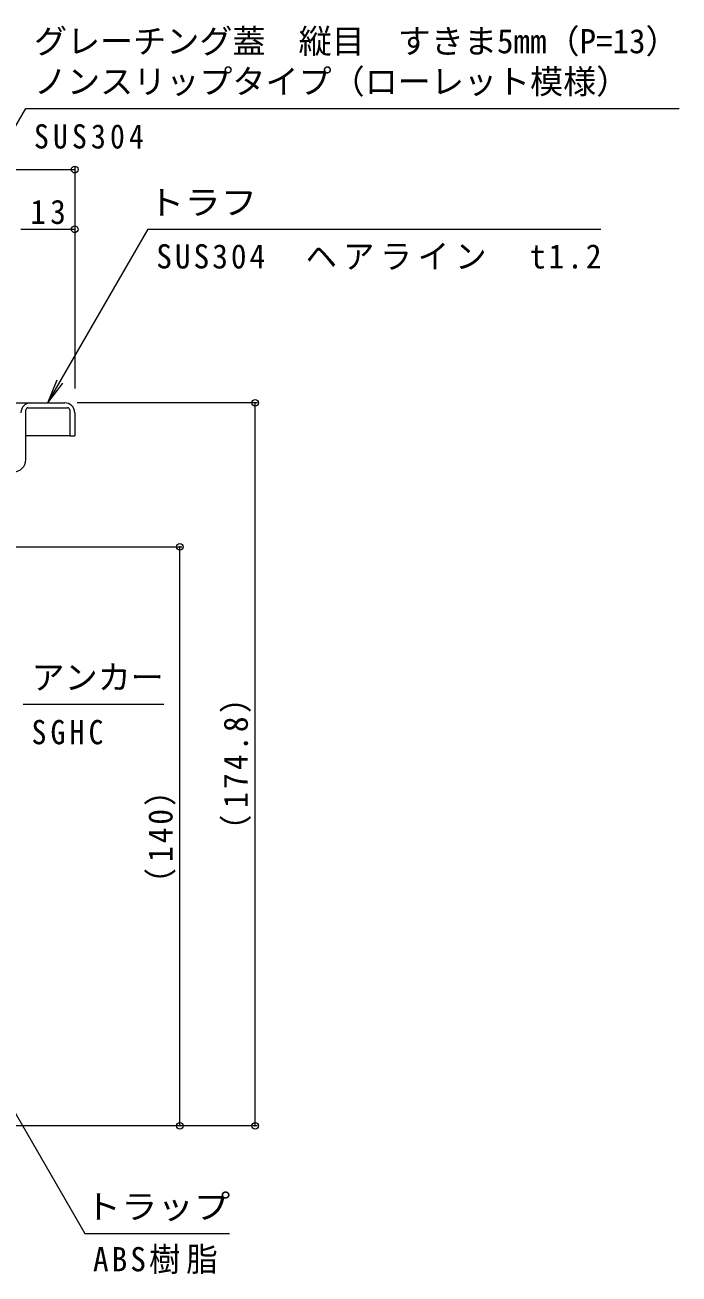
# Model space of a CAD drawing. Units: millimetres on the paper, enlarged 5 times, with parts at other scales. Extents: x -907 to 965, y -699 to 661.
# Drawn here: x 570 to 965, y -94 to 661 of the extents above; entities that cross this region are included whole.
import ezdxf
from ezdxf.enums import TextEntityAlignment as Align

# ---------------------------------------------------------------- set-up
doc = ezdxf.new("R2010")
doc.units = ezdxf.units.MM
doc.header["$LTSCALE"] = 5
doc.header["$PDMODE"] = 32
doc.header["$PDSIZE"] = 4
for name, color, linetype, lineweight in [('D-3', 6, 'Continuous', 9), ('D-4', 7, 'Continuous', 9), ('D-5', 7, 'Continuous', 9)]:
    doc.layers.add(name, color=color, linetype=linetype, lineweight=lineweight)
doc.styles.add('ＭＳ ゴシック', font='')
doc.styles.get('ＭＳ ゴシック').set_extended_font_data('MS Gothic')

msp = doc.modelspace()

# ---------------------------------------------------------------- linework, layer by layer
at = {"layer": 'D-3'}
for p, q in [((161, 432.45), (594, 432.45)), ((570.5, 412.45), (570.5, 428.2)), ((571.75, 429.45), (595.75, 429.45)), ((597, 428.2), (597, 412.45)), ((600, 426.45), (600, 412.45)), ((570.5, 398.2), (570.5, 412.45)), ((597, 412.45), (570.5, 412.45)), ((597, 412.45), (600, 412.45))]:
    msp.add_line(p, q, dxfattribs=at)
for centre, radius, start, end in [((573.5, 426.45), 6, 90, 180), ((594, 426.45), 6, 0, 90), ((571.75, 428.2), 1.25, 90, 180), ((595.75, 428.2), 1.25, 0, 90), ((563, 398.2), 7.5, 270, 0)]:
    msp.add_arc(centre, radius, start, end, dxfattribs=at)
at = {"layer": 'D-4'}
for p, q in [((600, 574.952), (600, 441.2)), ((155, 573.452), (600, 573.452)), ((567.5, 537.373), (600, 537.373)), ((710.591, 432.449), (601.5, 432.449)), ((709.091, -4.601), (709.091, 432.449)), ((423.946, 345.449), (665.06, 345.449)), ((663.559, -4.601), (663.559, 345.449)), ((710.591, -4.601), (497.439, -4.601))]:
    msp.add_line(p, q, dxfattribs=at)
for p in [(600, 573.452), (600, 537.373), (709.091, 432.449), (663.559, 345.449), (663.559, -4.601), (709.091, -4.601)]:
    msp.add_point(p, dxfattribs=at)
at = {"layer": 'D-5'}
for p, q in [((466.875, 431.2), (570.381, 610.477)), ((570.381, 610.477), (965.381, 610.477)), ((583.75, 432.45), (644.327, 537.373)), ((644.327, 537.373), (918.077, 537.373)), ((583.75, 432.45), (589.491, 446.308)), ((583.75, 432.45), (592.882, 444.35)), ((568.914, 250.34), (653.914, 250.34)), ((515.25, 87.601), (606.061, -69.689)), ((606.061, -69.689), (693.561, -69.689))]:
    msp.add_line(p, q, dxfattribs=at)

# ---------------------------------------------------------------- texts
at = {"layer": 'D-4', "color": 2, "insert": (573.125, 540.373), "char_height": 14.66, "attachment_point": 7, "style": 'ＭＳ ゴシック'}
msp.add_mtext('\\T1.27;\\W0.95;13', dxfattribs=at)
at = {"layer": 'D-4', "color": 2, "char_height": 14.66, "attachment_point": 7, "rotation": 90, "style": 'ＭＳ ゴシック'}
for s, insert in [('\\T1.21;\\W0.95;（174.8）', (706.591, 164.549)), ('\\T1.19;\\W0.95;（140）', (661.059, 132.299))]:
    msp.add_mtext(s, dxfattribs=dict(at, insert=insert))
at = {"layer": 'D-5', "color": 2, "style": 'ＭＳ ゴシック'}
for s, p in [('グレーチング蓋\u3000縦目\u3000すきま5mm（P=13）', (575.381, 639.375)), ('ノンスリップタイプ（ローレット模様）', (575.381, 614.977)), ('アンカー', (573.914, 254.84))]:
    msp.add_text(s, height=14.66, dxfattribs=at).set_placement(p, align=Align.BOTTOM_LEFT)
at = {"layer": 'D-5', "color": 2, "style": 'ＭＳ ゴシック', "width": 1.1}
for s, p in [('トラフ', (644.327, 541.873)), ('トラップ', (606.061, -65.189))]:
    msp.add_text(s, height=14.66, dxfattribs=at).set_placement(p, align=Align.BOTTOM_LEFT)
at = {"layer": 'D-5', "color": 2, "char_height": 14.66, "attachment_point": 7, "style": 'ＭＳ ゴシック'}
for s, insert in [('\\T1.28;\\W0.9;SUS304', (575.381, 585.977)), ('\\T1.19;\\W0.95;SUS304\u3000ヘアライン\u3000t1.2', (649.327, 512.873)), ('\\T1.28;\\W0.9;SGHC', (573.914, 225.84)), ('\\T1.19;\\W0.95;ABS樹脂', (611.061, -94.189))]:
    msp.add_mtext(s, dxfattribs=dict(at, insert=insert))

doc.saveas('drawing.dxf')
